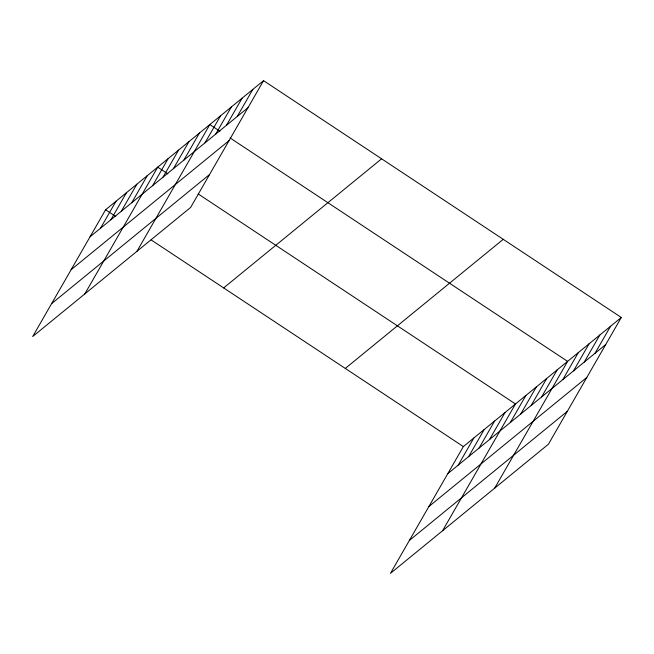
<?xml version="1.0" encoding="UTF-8"?>
<svg xmlns="http://www.w3.org/2000/svg" width="654" height="654" viewBox="0 0 654 654"><rect width="100%" height="100%" fill="white"/><g stroke="black" fill="none" stroke-linecap="round" stroke-linejoin="round"><path stroke-width="0.98" d="M263.537 80.655L105.588 209.762L32.7 336.524L190.649 207.416L263.537 80.655L621.3 317.476L548.412 444.238L390.463 573.345L463.351 446.584L621.3 317.476M100.463 228.295L116.02 201.244M110.886 219.769L126.443 192.717M121.309 211.25L136.866 184.199M131.732 202.732L147.289 175.681M84.824 293.916L157.712 167.154L167.833 173.858M152.586 185.687L168.143 158.636M163.01 177.169L178.567 150.118M173.433 168.642L188.99 141.591M183.856 160.124L199.413 133.073M136.948 251.316L209.836 124.554L219.957 131.25M205.021 142.825L220.578 115.774M215.763 134.045L231.32 106.994M226.505 125.266L242.062 98.214M237.247 116.486L252.804 89.434M458.217 465.117L473.774 438.066M468.64 456.598L484.197 429.539M479.071 448.072L494.628 421.021M489.494 439.553L505.051 412.502M442.578 530.737L515.475 403.976L198.195 193.952M510.341 422.509L525.898 395.457M520.764 413.99L536.321 386.939M531.195 405.464L546.744 378.413M541.618 396.945L557.175 369.894M494.702 488.137L567.598 361.376L230.077 137.945M562.783 379.647L578.34 352.596M573.525 370.867L589.082 343.816M584.259 362.087L599.816 335.036M595.001 353.307L610.558 326.256M90.039 236.813L247.989 107.706M71.114 269.718L229.064 140.61M51.617 303.619L209.566 174.512M223.652 287.915L381.601 158.808M345.287 368.431L503.237 239.323M447.794 473.635L605.743 344.527M428.877 506.539L586.826 377.432M409.379 540.441L567.329 411.333M105.588 209.762L115.709 216.458M151.131 239.904L463.351 446.584"/></g></svg>
